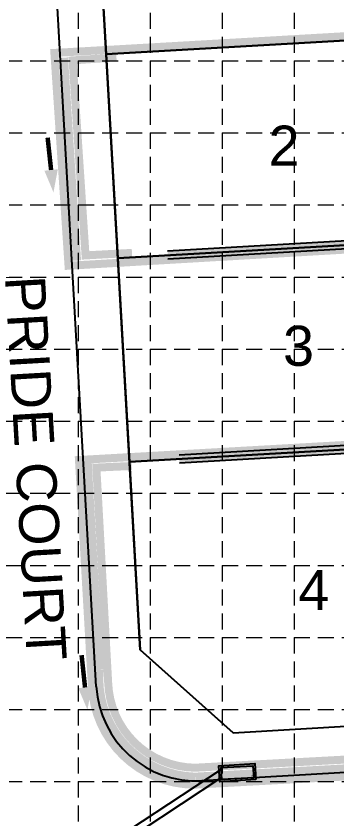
# Model space of a CAD drawing. Header units: inches. Extents: x 2547543 to 2548696, y 7125653 to 7126375.
# Drawn here: x 2547816 to 2547896.3, y 7126023.1 to 7126223.5 of the extents above; entities that cross this region are included whole.
import ezdxf

# ---------------------------------------------------------------- set-up
doc = ezdxf.new("R2010")
doc.units = ezdxf.units.IN
doc.header["$MEASUREMENT"] = 0
doc.linetypes.add('HIDDEN', pattern=[0.375, 0.25, -0.125])
doc.linetypes.add('HIDDEN2', pattern=[0.1875, 0.125, -0.0625])
for name, color, linetype in [('C-FLOW-ARR', 2, 'Continuous'), ('C-GRAD-WALL-SIDE', 2, 'HIDDEN2'), ('C-ROAD-BACK-N', 1, 'Continuous'), ('C-STRM-PIPE-N', 4, 'Continuous'), ('c-strm-strc-n', 4, 'Continuous'), ('EROSION BLANKET', 84, 'Continuous'), ('GRID', 254, 'HIDDEN'), ('LIMITS OF DISTURBANCE', 1, 'HIDDEN'), ('SILT FENCE', 200, 'Continuous'), ('V-AREA', 6, 'Continuous'), ('V-PROP-SUBD-IDEN-N', 7, 'Continuous'), ('V-PROP-SUBD-N', 7, 'Continuous'), ('V-RWAY-LABL-E', 1, 'Continuous'), ('V-RWAY-N', 4, 'Continuous')]:
    doc.layers.add(name, color=color, linetype=linetype)
doc.styles.get("Standard").update_dxf_attribs({"font": 'ARIAL.TTF'})

msp = doc.modelspace()

# ---------------------------------------------------------------- linework, layer by layer
at = {"layer": 'C-FLOW-ARR', "color": 7, "const_width": 1.12}
for points in [[(2547824.82, 7126185.11), (2547823.95, 7126193.18)], [(2547833.31, 7126055.88), (2547832.45, 7126063.95)]]:
    msp.add_lwpolyline(points, dxfattribs=at)
at = {"layer": 'C-FLOW-ARR', "color": 7}
for points in [[(2547825.41, 7126179.52, 0, 3.38, 0), (2547824.82, 7126185.11, 2.25, 2.25, 0)], [(2547833.91, 7126050.29, 0, 3.38, 0), (2547833.31, 7126055.88, 2.25, 2.25, 0)]]:
    msp.add_lwpolyline(points, format="xyseb", dxfattribs=at)
at = {"layer": 'C-GRAD-WALL-SIDE', "color": 4, "const_width": 2}
for points in [[(2547950.96, 7126169.39), (2547853.98, 7126163.83)], [(2547954.81, 7126118.53), (2547856.9, 7126112.91)]]:
    msp.add_lwpolyline(points, dxfattribs=at)
at = {"layer": 'C-GRAD-WALL-SIDE', "color": 4, "linetype": 'Continuous'}
for points in [[(2547950.88, 7126170.39), (2547853.92, 7126164.82)], [(2547951.03, 7126168.39), (2547854.04, 7126162.83)], [(2547954.73, 7126119.52), (2547856.84, 7126113.91)], [(2547954.89, 7126117.53), (2547856.96, 7126111.91)]]:
    msp.add_lwpolyline(points, dxfattribs=at)
at = {"layer": 'C-ROAD-BACK-N', "color": 7}
for p, q in [((2547836.12, 7126056.13), (2547824.05, 7126266.55)), ((2548041.58, 7126042.87), (2547862.51, 7126032.6))]:
    msp.add_line(p, q, dxfattribs=at)
for centre in [(2547861.08, 7126057.56), (2547835.67, 7126029.06)]:
    msp.add_arc(centre, 25, 183.2834, 273.2834, dxfattribs=at)
at = {"layer": 'C-STRM-PIPE-N', "color": 5}
for p, q in [((2547867.36, 7126035.39), (2547841.01, 7126018.1)), ((2547867.47, 7126033.37), (2547847.27, 7126020.11))]:
    msp.add_line(p, q, dxfattribs=at)
at = {"layer": 'c-strm-strc-n', "color": 5}
for points in [[(2547876.02, 7126032.87), (2547867.03, 7126032.36), (2547866.8, 7126036.35), (2547875.79, 7126036.87)], [(2547875.49, 7126033.34), (2547867.5, 7126032.88), (2547867.33, 7126035.88), (2547875.32, 7126036.34)]]:
    msp.add_lwpolyline(points, close=True, dxfattribs=at)
at = {"layer": 'EROSION BLANKET', "ltscale": 60, "const_width": 2}
msp.add_lwpolyline([(2547828.06, 7126213.16), (2547831.31, 7126162.51)], dxfattribs=at)
msp.add_lwpolyline([(2547834, 7126111.82), (2547836.95, 7126060.31, 0.430963), (2547860.85, 7126033.61), (2547967.85, 7126039.51)], format="xyb", dxfattribs=at)
at = {"layer": 'GRID', "color": 252, "linetype": 'HIDDEN', "lineweight": 0, "ltscale": 16}
for p, q in [((2547831.58, 7126356.38), (2547831.58, 7125726.3)), ((2547849.58, 7126356.38), (2547849.58, 7125726.3)), ((2547867.58, 7126356.38), (2547867.58, 7125726.3)), ((2547885.58, 7126356.38), (2547885.58, 7125726.3)), ((2547561.58, 7126212.38), (2548677.58, 7126212.38)), ((2547561.58, 7126194.38), (2548677.58, 7126194.38)), ((2547561.58, 7126176.38), (2548677.58, 7126176.38)), ((2547561.58, 7126158.38), (2548677.58, 7126158.38)), ((2547561.58, 7126140.38), (2548677.58, 7126140.38)), ((2547561.58, 7126122.38), (2548677.58, 7126122.38)), ((2547561.58, 7126104.38), (2548677.58, 7126104.38)), ((2547561.58, 7126086.38), (2548677.58, 7126086.38)), ((2547561.58, 7126068.38), (2548677.58, 7126068.38)), ((2547561.58, 7126050.38), (2548677.58, 7126050.38)), ((2547561.58, 7126032.38), (2548677.58, 7126032.38))]:
    msp.add_line(p, q, dxfattribs=at)
at = {"layer": 'LIMITS OF DISTURBANCE', "color": 1, "ltscale": 60, "const_width": 2}
msp.add_lwpolyline([(2547958.32, 7126221.96), (2547825.64, 7126214.34), (2547829.18, 7126161.2), (2547961.42, 7126168.89)], close=True, dxfattribs=at)
msp.add_lwpolyline([(2547964.19, 7126120.16), (2547831.79, 7126112.69), (2547835.02, 7126056.34, 0.400685), (2547860.57, 7126031.61), (2547969.04, 7126037.45)], format="xyb", close=True, dxfattribs=at)
at = {"layer": 'SILT FENCE', "ltscale": 60, "const_width": 2}
msp.add_lwpolyline([(2547841.16, 7126213.23), (2547830.2, 7126212.48), (2547833.43, 7126163.78), (2547845.05, 7126164.41)], dxfattribs=at)
msp.add_lwpolyline([(2547845, 7126111.19), (2547836.14, 7126110.79), (2547839.09, 7126057.14, 0.399718), (2547860.8, 7126035.84), (2547966.48, 7126041.57), (2547966.04, 7126050.95)], format="xyb", dxfattribs=at)
at = {"layer": 'V-AREA', "color": 7}
for p, q in [((2547836.03, 7126258.56), (2547838.58, 7126214.03)), ((2547838.58, 7126214.03), (2547957.35, 7126220.84)), ((2547957.35, 7126220.84), (2547838.58, 7126214.03)), ((2547838.58, 7126214.03), (2547841.5, 7126163.11)), ((2547841.5, 7126163.11), (2547960.27, 7126169.92)), ((2547960.27, 7126169.92), (2547841.5, 7126163.11)), ((2547841.5, 7126163.11), (2547844.42, 7126112.19)), ((2547844.42, 7126112.19), (2547963.19, 7126119.01)), ((2547963.19, 7126119.01), (2547844.42, 7126112.19)), ((2547844.42, 7126112.19), (2547847.11, 7126065.27)), ((2547847.11, 7126065.27), (2547870.34, 7126044.57)), ((2547870.34, 7126044.57), (2547967.15, 7126050.12))]:
    msp.add_line(p, q, dxfattribs=at)
at = {"layer": 'V-PROP-SUBD-N'}
for p, q in [((2547838.58, 7126214.03), (2547957.35, 7126220.84)), ((2547841.5, 7126163.11), (2547960.27, 7126169.92)), ((2547844.42, 7126112.19), (2547963.19, 7126119.01))]:
    msp.add_line(p, q, dxfattribs=at)
at = {"layer": 'V-RWAY-N', "color": 7}
for p, q in [((2547847.11, 7126065.27), (2547836.03, 7126258.56)), ((2547870.34, 7126044.57), (2547847.11, 7126065.27)), ((2547870.34, 7126044.57), (2547967.15, 7126050.12))]:
    msp.add_line(p, q, dxfattribs=at)

# ---------------------------------------------------------------- texts
at = {"layer": 'defpoints'}
msp.add_text("8'", height=0.5, rotation=3.2834, dxfattribs=at).set_placement((2547874.85, 7126033.42))
at = {"layer": 'V-PROP-SUBD-IDEN-N'}
for s, p in [('2', (2547879.21, 7126186.19)), ('3', (2547882.83, 7126136.2)), ('4', (2547886.67, 7126075.22))]:
    msp.add_text(s, height=10, dxfattribs=at).set_placement(p)
at = {"layer": 'V-RWAY-LABL-E', "color": 7}
msp.add_text('PRIDE COURT', height=10, rotation=273.2834, dxfattribs=at).set_placement((2547813.27, 7126158.42))

doc.saveas('drawing.dxf')
